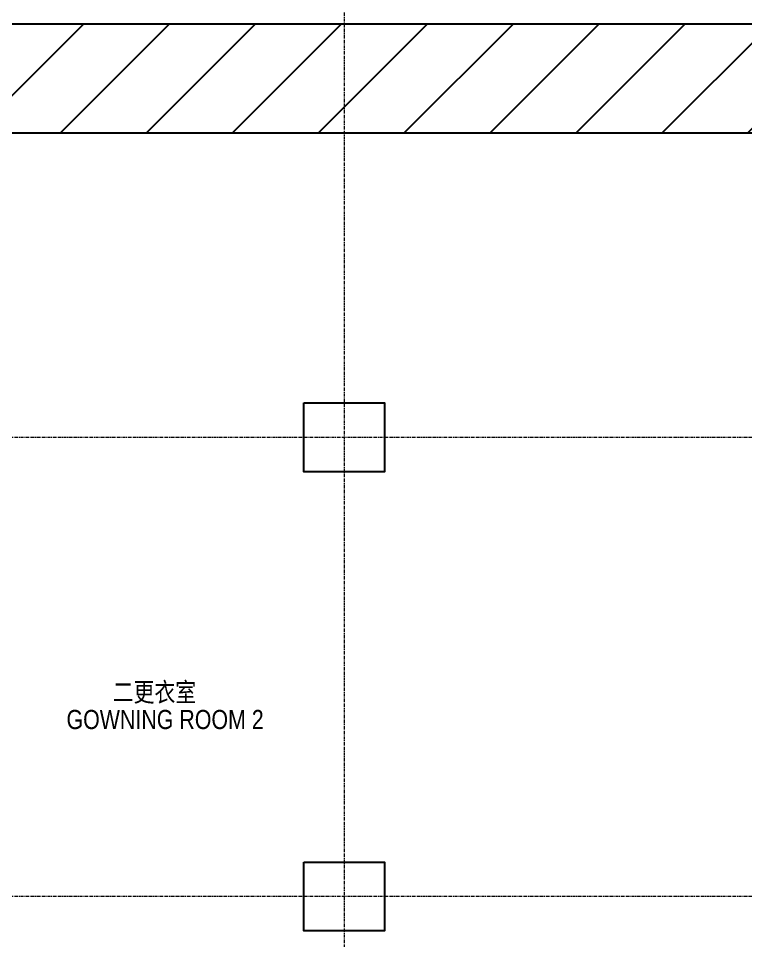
# Model space of a CAD drawing. Extents: x -15449 to 568150, y -1239737 to 53667.
# Drawn here: x 487903 to 506901, y -133685 to -109585 of the extents above; entities that cross this region are included whole.
import ezdxf

# ---------------------------------------------------------------- set-up
doc = ezdxf.new("R2010")
doc.units = 0
doc.header["$LTSCALE"] = 8
doc.linetypes.add('IDA - Grid Line', pattern=[3500, 2000, -500, 500, -500])
doc.layers.get('0').update_dxf_attribs({"color": 1, "linetype": 'CONTINUOUS'})
doc.layers.add('000_CTCI_CSA', color=7, linetype='CONTINUOUS')
doc.layers.add('A-_ANOTGRID_E', color=7, linetype='CONTINUOUS', lineweight=9)
doc.layers.add('Block - Cargo Lift_dwg', color=7, linetype='CONTINUOUS', lineweight=9, true_color=0x767676)
doc.styles.add('Site Area', font='arial.ttf', dxfattribs={"width": 0.8})

# ---------------------------------------------------------------- blocks, each defined once
blk = doc.blocks.new('column grid')
at = {"color": 252, "elevation": 0}
for points in [[(-24454.4, -70338.8), (-22354.4, -70338.8), (-22354.4, -72138.8), (-24454.4, -72138.8)], [(-24454.4, -82338.8), (-22354.4, -82338.8), (-22354.4, -84138.8), (-24454.4, -84138.8)]]:
    blk.add_lwpolyline(points, close=True, dxfattribs=at)
at = {"layer": 'A-_ANOTGRID_E', "color": 8, "linetype": 'IDA - Grid Line', "ltscale": 0.005, "true_color": 0x808080}
for p, q in [((-23404.4, 9427, 0), (-23404.4, -120414.2, 0)), ((29680.4, -71238.8, 0), (-104784.6, -71238.8, 0)), ((29680.4, -83238.8, 0), (-104784.6, -83238.8, 0))]:
    blk.add_line(p, q, dxfattribs=at)
blk = doc.blocks.new('CTCI_Building Footprint and Grid')
at = {"color": 252}
blk.add_blockref('column grid', (1987651, -866033, 0), dxfattribs=at)

msp = doc.modelspace()

# ---------------------------------------------------------------- hatches: boundary and pattern name
at = {"true_color": 0x808080}
h = msp.add_hatch(dxfattribs=at)
h.set_pattern_fill('ANSI31', color=8, scale=500)
h.set_pattern_definition([(45, (604458.7, 1594628), (-1122.532, 1122.532), [])])
h.paths.add_polyline_path([(439563.6678, -71635.5634), (449163.6678, -71635.5634), (449163.6678, -64835.5634), (439563.6678, -64835.5634)])
h.paths.add_polyline_path([(443663.6678, -71785.5634), (449163.6678, -71785.5634), (449163.6678, -85735.5634), (443663.6678, -85735.5634)])
h.paths.add_polyline_path([(443663.6678, -85735.5634), (516963.6678, -85735.5634), (516963.6678, -89335.5634), (443663.6678, -89335.5634)])
h.paths.add_polyline_path([(516963.6678, -109735.5634), (479764.1147, -109735.5634), (479764.1147, -112577.0636), (516963.6678, -112577.0636)])
h.paths.add_polyline_path([(516963.6678, -109735.5634), (512732.942, -109735.5634), (512732.942, -89335.5634), (516963.6678, -89335.5634)])
h.paths.add_polyline_path([(513694.3937, -131635.5634), (509463.6678, -131635.5634), (509463.6678, -112577.0636), (513694.3937, -112577.0636)])
h.paths.add_polyline_path([(516963.6678, -151735.5634), (512750.2089, -151735.5634), (512750.2089, -121735.5634), (516963.6678, -121735.5634)])
h.paths.add_polyline_path([(528738.6678, -138735.7501), (516963.6678, -138735.7501), (516963.6678, -133735.5634), (528738.6678, -133735.5634)])

# ---------------------------------------------------------------- linework, layer by layer
at = {"color": 8, "true_color": 0x808080, "elevation": 0}
msp.add_lwpolyline([(516963.6678, -109735.5634), (479764.1147, -109735.5634), (479764.1147, -112577.0636), (516963.6678, -112577.0636)], close=True, dxfattribs=at)
at = {"layer": '000_CTCI_CSA', "color": 8, "ltscale": 0.1, "true_color": 0x808080, "elevation": 0}
msp.add_lwpolyline([(479764.1147, -112577.0636), (509463.6678, -112577.0636), (509463.6678, -133434.7793), (512750.2089, -133434.7793), (512750.2092, -153234.7791), (483364.1147, -153234.7791), (483364.1147, -143635.4228), (479763.9769, -143635.4228), (479764.1147, -112577.0636)], dxfattribs=at)

# ---------------------------------------------------------------- block references
at = {"layer": '000_CTCI_CSA', "color": 2}
msp.add_blockref('CTCI_Building Footprint and Grid', (-1467832.5298, 816737), dxfattribs=at)

# ---------------------------------------------------------------- texts
at = {"layer": 'Block - Cargo Lift_dwg', "color": 8, "true_color": 0x808080, "style": 'Site Area', "width": 0.8}
for s, p in [('二更衣室', (490365.6576, -127441.4734)), ('GOWNING ROOM 2', (489158.6576, -128157.4734))]:
    msp.add_text(s, height=500, dxfattribs=at).set_placement(p)

doc.saveas('drawing.dxf')
